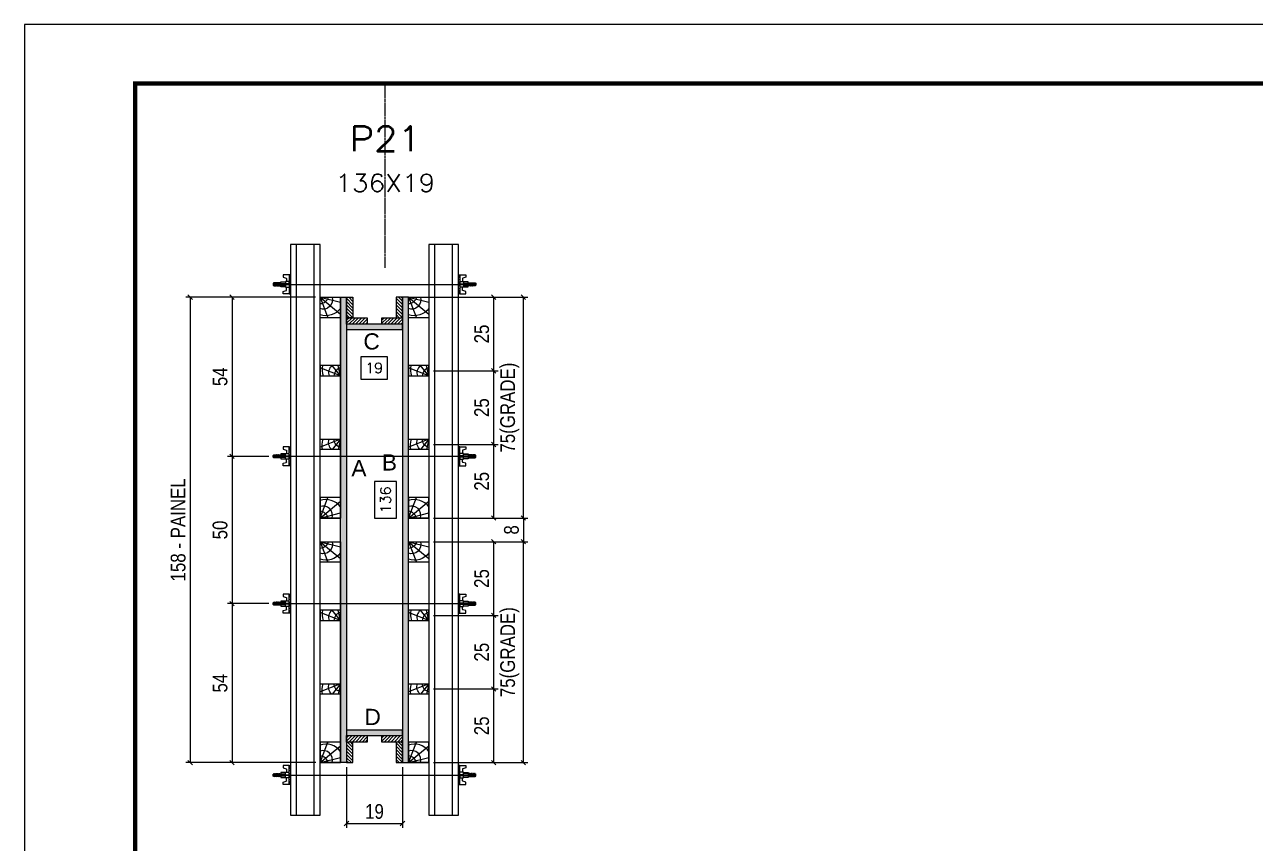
# Model space of a CAD drawing. Extents: x 808 to 7089, y -98 to 17032.
# Drawn here: x 5577 to 6412, y 13031 to 13587 of the extents above; entities that cross this region are included whole.
import ezdxf
from ezdxf.enums import TextEntityAlignment as Align

# ---------------------------------------------------------------- set-up
doc = ezdxf.new("R2010")
doc.units = 0
doc.linetypes.add('DASHED', pattern=[0.75, 0.5, -0.25])
doc.linetypes.add('HIDDEN', pattern=[0.375, 0.25, -0.125])
for name, color, linetype in [('CHAPA', 1, 'Continuous'), ('Cota Seção (2x)', 241, 'Continuous'), ('MEIO_PONT', 93, 'Continuous'), ('SARRAFO', 251, 'Continuous'), ('Texto de Titulo', 7, 'Continuous'), ('Texto Qtd Sarr', 242, 'Continuous'), ('TEXTO_GERAL', 7, 'Continuous')]:
    doc.layers.add(name, color=color, linetype=linetype)
for name, color, linetype, lineweight in [('Folhas', 255, 'Continuous', 9), ('Hachura', 251, 'Continuous', 9), ('Madeira', 126, 'Continuous', 18), ('Perfil Metálico', 224, 'Continuous', 18), ('SARRAFO DE PRESSAO', 251, 'DASHED', 9), ('Texto Seção', 7, 'Continuous', 15)]:
    doc.layers.add(name, color=color, linetype=linetype, lineweight=lineweight)
doc.styles.add('ARIAL', font='arial.ttf')
doc.styles.add('COTA TECNICA 2X', font='techl___.ttf', dxfattribs={"height": 10})
doc.styles.add('ROMANS', font='romans.shx')
doc.dimstyles.new('SECAO PILAR', dxfattribs={"dimtxt": 10, "dimasz": 3, "dimexe": 3, "dimexo": 3, "dimgap": 3, "dimtad": 1, "dimdec": 1, "dimlfac": 0.5, "dimzin": 12, "dimdsep": 46, "dimtxsty": 'COTA TECNICA 2X', "dimblk1": 'OBLIQUE', "dimblk2": 'OBLIQUE', "dimsah": 1, "dimcen": 0.9, "dimclrd": 256, "dimclre": 256, "dimclrt": 256, "dimadec": 1, "dimazin": 3, "dimtfac": 1, "dimtdec": 1, "dimtmove": 0, "dimatfit": 3, "dimfxl": 1, "dimtolj": 1, "dimtzin": 12, "dimarcsym": 0})
doc.dimstyles.new('SECÇÃO 2', dxfattribs={"dimtxt": 7, "dimasz": 6, "dimexe": 0.18, "dimexo": 2, "dimgap": -4, "dimtad": 3, "dimdec": 1, "dimlfac": 0.5, "dimzin": 12, "dimdsep": 46, "dimtxsty": 'ROMANS', "dimblk": 'ARCHTICK', "dimcen": 0.09, "dimse1": 1, "dimse2": 1, "dimsd1": 1, "dimsd2": 1, "dimclrd": 180, "dimclre": 5, "dimclrt": 1, "dimadec": 0, "dimazin": 3, "dimtfac": 1, "dimtdec": 1, "dimtofl": 0, "dimtmove": 0, "dimatfit": 3, "dimldrblk": 'ARCHTICK', "dimfxl": 1, "dimtolj": 1, "dimtzin": 0, "dimarcsym": 0})
pattern_1 = [(135, (-17096.1517, 22525.7029), (-1.12253202, -1.12253202), [])]

# ---------------------------------------------------------------- blocks, each defined once
blk = doc.blocks.new('9999999999')
at = {"layer": 'Folhas'}
blk.add_lwpolyline([(98138.98, 34190.21), (99623.98, 34190.21), (99623.98, 35240.21), (98138.98, 35240.21)], close=True, dxfattribs=at)
at = {"layer": 'Folhas', "color": 30, "const_width": 3}
blk.add_lwpolyline([(98213.98, 34230.21), (99583.98, 34230.21), (99583.98, 35200.21), (98213.98, 35200.21)], close=True, dxfattribs=at)
blk = doc.blocks.new('*D1420')
at = {"layer": 'Cota Seção (2x)', "color": 180, "lineweight": -2, "transparency": 16777216}
for p, q in [((5823.05, 13361.17), (5805.05, 13361.17)), ((5805.05, 13361.17), (5805.05, 13346.17)), ((5823.05, 13346.17), (5823.05, 13361.17)), ((5805.05, 13346.17), (5823.05, 13346.17))]:
    blk.add_line(p, q, dxfattribs=at)
at = {"layer": 'Defpoints', "color": 0, "transparency": 16777216}
for p in [(5795.26, 13362.43), (5833.26, 13362.43), (5795.26, 13342.17)]:
    blk.add_point(p, dxfattribs=at)
at = {"layer": 'Cota Seção (2x)', "color": 1, "transparency": 16777216, "insert": (5814.05, 13353.67), "char_height": 7, "attachment_point": 5, "style": 'ROMANS'}
blk.add_mtext('\\A1;19', dxfattribs=at)
blk = doc.blocks.new('_ArchTick')
at = {"color": 0, "linetype": 'ByBlock', "const_width": 0.15}
blk.add_lwpolyline([(-0.5, -0.5), (0.5, 0.5)], dxfattribs=at)
blk = doc.blocks.new('*D1421')
at = {"layer": 'Cota Seção (2x)', "color": 180, "lineweight": -2, "transparency": 16777216}
for p, q in [((5829.26, 13276.7), (5814.26, 13276.7)), ((5814.26, 13276.7), (5814.26, 13251.7)), ((5829.26, 13251.7), (5829.26, 13276.7)), ((5814.26, 13251.7), (5829.26, 13251.7))]:
    blk.add_line(p, q, dxfattribs=at)
at = {"layer": 'Defpoints', "color": 0, "transparency": 16777216}
for p in [(5795.26, 13379.75), (5795.26, 13107.75), (5833.26, 13107.75)]:
    blk.add_point(p, dxfattribs=at)
at = {"layer": 'Cota Seção (2x)', "color": 1, "transparency": 16777216, "insert": (5821.76, 13264.2), "char_height": 7, "attachment_point": 5, "rotation": 90, "style": 'ROMANS'}
blk.add_mtext('\\A1;136', dxfattribs=at)
blk = doc.blocks.new('_Oblique')
at = {"color": 0, "linetype": 'ByBlock', "lineweight": -2}
blk.add_line((-0.5, -0.5), (0.5, 0.5), dxfattribs=at)
blk = doc.blocks.new('*D1422')
at = {"layer": 'Cota Seção (2x)', "lineweight": -2, "transparency": 16777216}
for p, q in [((5774.27, 13401.75), (5686.1, 13401.75)), ((5689.1, 13401.75), (5689.1, 13085.75)), ((5774.31, 13085.75), (5686.1, 13085.75))]:
    blk.add_line(p, q, dxfattribs=at)
at = {"layer": 'Defpoints', "color": 0, "transparency": 16777216}
for p in [(5777.27, 13401.75), (5689.1, 13085.75), (5777.31, 13085.75)]:
    blk.add_point(p, dxfattribs=at)
at = {"layer": 'Cota Seção (2x)', "lineweight": -2, "transparency": 16777216, "xscale": 3, "yscale": 3, "zscale": 3}
for p, rotation in [((5689.1, 13401.75), 90), ((5689.1, 13085.75), 270)]:
    blk.add_blockref('_Oblique', p, dxfattribs=dict(at, rotation=rotation))
at = {"layer": 'Cota Seção (2x)', "transparency": 16777216, "insert": (5680.96, 13243.75), "char_height": 10, "attachment_point": 5, "rotation": 90, "style": 'COTA TECNICA 2X'}
blk.add_mtext('\\A1;158 - PAINEL', dxfattribs=at)
blk = doc.blocks.new('*D1423')
at = {"layer": 'Cota Seção (2x)', "lineweight": -2, "transparency": 16777216}
for p, q in [((5774.26, 13401.75), (5714.52, 13401.75)), ((5717.52, 13401.75), (5717.52, 13293.68)), ((5742.49, 13293.68), (5714.52, 13293.68))]:
    blk.add_line(p, q, dxfattribs=at)
at = {"layer": 'Defpoints', "color": 0, "transparency": 16777216}
for p in [(5777.26, 13401.75), (5717.52, 13293.68), (5745.49, 13293.68)]:
    blk.add_point(p, dxfattribs=at)
at = {"layer": 'Cota Seção (2x)', "lineweight": -2, "transparency": 16777216, "xscale": 3, "yscale": 3, "zscale": 3}
for p, rotation in [((5717.52, 13401.75), 90), ((5717.52, 13293.68), 270)]:
    blk.add_blockref('_Oblique', p, dxfattribs=dict(at, rotation=rotation))
at = {"layer": 'Cota Seção (2x)', "transparency": 16777216, "insert": (5709.41, 13347.72), "char_height": 10, "attachment_point": 5, "rotation": 90, "style": 'COTA TECNICA 2X'}
blk.add_mtext('\\A1;54', dxfattribs=at)
blk = doc.blocks.new('*D1424')
at = {"layer": 'Cota Seção (2x)', "lineweight": -2, "transparency": 16777216}
for p, q in [((5742.49, 13193.68), (5714.52, 13193.68)), ((5717.52, 13193.68), (5717.52, 13085.75)), ((5774.26, 13085.75), (5714.52, 13085.75))]:
    blk.add_line(p, q, dxfattribs=at)
at = {"layer": 'Defpoints', "color": 0, "transparency": 16777216}
for p in [(5745.49, 13193.68), (5717.52, 13085.75), (5777.26, 13085.75)]:
    blk.add_point(p, dxfattribs=at)
at = {"layer": 'Cota Seção (2x)', "lineweight": -2, "transparency": 16777216, "xscale": 3, "yscale": 3, "zscale": 3}
for p, rotation in [((5717.52, 13193.68), 90), ((5717.52, 13085.75), 270)]:
    blk.add_blockref('_Oblique', p, dxfattribs=dict(at, rotation=rotation))
at = {"layer": 'Cota Seção (2x)', "transparency": 16777216, "insert": (5709.41, 13139.72), "char_height": 10, "attachment_point": 5, "rotation": 90, "style": 'COTA TECNICA 2X'}
blk.add_mtext('\\A1;54', dxfattribs=at)
blk = doc.blocks.new('*D1425')
at = {"layer": 'Cota Seção (2x)', "lineweight": -2, "transparency": 16777216}
for p, q in [((5840.26, 13401.75), (5898.18, 13401.75)), ((5895.18, 13401.75), (5895.18, 13351.75)), ((5854.26, 13351.75), (5898.18, 13351.75))]:
    blk.add_line(p, q, dxfattribs=at)
at = {"layer": 'Defpoints', "color": 0, "transparency": 16777216}
for p in [(5837.26, 13401.75), (5851.26, 13351.75), (5895.18, 13351.75)]:
    blk.add_point(p, dxfattribs=at)
at = {"layer": 'Cota Seção (2x)', "lineweight": -2, "transparency": 16777216, "xscale": 3, "yscale": 3, "zscale": 3}
for p, rotation in [((5895.18, 13401.75), 90), ((5895.18, 13351.75), 270)]:
    blk.add_blockref('_Oblique', p, dxfattribs=dict(at, rotation=rotation))
at = {"layer": 'Cota Seção (2x)', "transparency": 16777216, "insert": (5887.07, 13376.75), "char_height": 10, "attachment_point": 5, "rotation": 90, "style": 'COTA TECNICA 2X'}
blk.add_mtext('\\A1;25', dxfattribs=at)
blk = doc.blocks.new('titulo1')
at = {"layer": 'Defpoints', "color": 252, "linetype": 'HIDDEN', "ltscale": 2}
blk.add_line((0, 0), (0, 125), dxfattribs=at)
at = {"layer": 'Defpoints', "style": 'ROMANS', "oblique": 15}
blk.add_attdef('FOLHA', text='', height=10, dxfattribs=at).set_placement((0, 15.58), align=Align.MIDDLE_CENTER)
at = {"layer": 'Texto Qtd Sarr', "color": 3, "style": 'ROMANS', "oblique": 15}
for tag, height, p in [('TITULO', 17, (0, 71.45)), ('SEÇÃO', 12, (0, 41.55))]:
    blk.add_attdef(tag, text='', height=height, dxfattribs=at).set_placement(p, align=Align.MIDDLE_CENTER)
blk = doc.blocks.new('C')
at = {"layer": 'Hachura', "color": 0}
for p, q in [((0, 3.22), (0, -3.22)), ((0.45, 3.22), (0, 3.22)), ((0.46, 3.16), (0, 3.16)), ((0.46, 3.05), (0, 3.05)), ((0.46, 2.88), (0, 2.88)), ((0, 2.75), (0, -1.16)), ((0.46, 2.65), (0, 2.65)), ((0.46, 2.23), (0, 2.23)), ((0.46, 1.51), (0, 1.51)), ((0.39, 0.49), (0.17, 0.49)), ((0.45, -3.23), (0.45, 3.22)), ((0.45, 3.22), (2.58, 3.22)), ((1.74, 0.97), (0.45, 0.97)), ((1.45, 0.1), (0.45, 0.1)), ((1.35, 1.94), (1.35, 0.96)), ((2.58, 2.39), (1.47, 2.09)), ((1.74, -0.97), (1.74, 0.97)), ((1.74, 0.97), (1.74, 0.84)), ((1.74, 0.97), (1.74, 0.84)), ((1.74, 0.84), (3.35, 0.84)), ((3.35, 0.45), (1.74, 0.45)), ((2.58, 3.22), (2.58, 2.39)), ((3.32, 0.84), (3.32, -0.84)), ((3.35, 0.84), (3.35, -0.84)), ((3.68, 0.45), (3.35, 0.45)), ((3.84, -0.52), (3.35, 0.45)), ((3.35, 0.06), (3.67, -0.57)), ((3.68, 0.45), (4.16, -0.52)), ((3.72, 0.5), (4.25, -0.57)), ((4.37, -0.55), (3.83, 0.53)), ((4.15, 0.45), (3.93, 0.45)), ((4.42, -0.52), (3.93, 0.45)), ((4.15, 0.45), (4.26, 0.45)), ((4.26, 0.45), (4.74, -0.52)), ((4.3, 0.5), (4.83, -0.57)), ((4.95, -0.55), (4.41, 0.53)), ((4.51, 0.45), (4.84, 0.45)), ((5, -0.52), (4.51, 0.45)), ((4.84, 0.45), (5.32, -0.52)), ((4.88, 0.5), (5.41, -0.57)), ((5.53, -0.55), (4.99, 0.53)), ((5.58, -0.52), (5.09, 0.45)), ((5.42, 0.45), (5.09, 0.45)), ((5.58, -0.52), (5.09, 0.45)), ((5.42, 0.45), (5.74, -0.19)), ((5.46, 0.5), (5.74, -0.07)), ((5.74, 0.19), (5.57, 0.53)), ((5.74, 0.32), (5.68, 0.45)), ((5.68, 0.45), (5.74, 0.45)), ((5.74, 0.45), (5.9, 0.29)), ((5.74, 0.45), (5.74, -0.52)), ((5.9, -0.36), (5.9, 0.29)), ((0.45, 0), (0, 0)), ((0.46, -1.52), (0, -1.52)), ((0.46, -2.23), (0, -2.23)), ((0.46, -2.65), (0, -2.65)), ((0.46, -2.88), (0, -2.88)), ((0.46, -3.05), (0, -3.05)), ((0.46, -3.16), (0, -3.16)), ((0, -3.22), (2.57, -3.22)), ((0.08, -0.48), (0.29, -0.48)), ((0.29, -0.48), (0.4, -0.48)), ((0.45, 0), (0.45, -0.97)), ((0.45, -0.16), (1.45, -0.16)), ((0.45, -0.65), (0.45, -0.32)), ((0.45, -3.23), (0.45, -0.65)), ((0.45, -0.97), (1.74, -0.97)), ((1.35, -1.94), (1.35, -0.97)), ((2.58, -2.39), (1.47, -2.1)), ((3.35, -0.32), (1.74, -0.32)), ((3.35, -0.84), (1.74, -0.84)), ((2.58, -3.23), (2.58, -2.39)), ((3.35, -0.07), (3.58, -0.52)), ((3.35, -0.52), (3.58, -0.52)), ((3.84, -0.52), (4.16, -0.52)), ((4.42, -0.52), (4.74, -0.52)), ((4.63, -0.52), (4.74, -0.52)), ((5, -0.52), (5.32, -0.52)), ((5.58, -0.52), (5.74, -0.52)), ((5.74, -0.52), (5.9, -0.36)), ((5.74, -0.52), (5.74, -0.52))]:
    blk.add_line(p, q, dxfattribs=at)
for centre, radius, start, end in [((1.52, 1.94), 0.161, 104.7436, 180), ((1.44, -0.03), 0.129, 272.695, 87.305), ((3.81, 0.39), 0.143, 25.5688, 154.4312), ((4.39, 0.39), 0.143, 25.5688, 154.4312), ((4.97, 0.39), 0.143, 25.5688, 154.4312), ((5.55, 0.39), 0.143, 25.5688, 154.4312), ((0.17, -0.37), 0.174, 221.744, 317.8592), ((1.52, -1.94), 0.161, 180, 255.2564), ((3.71, -0.4), 0.174, 222.1408, 318.256), ((4.29, -0.4), 0.174, 222.1408, 318.256), ((4.87, -0.4), 0.174, 222.1408, 318.256), ((5.45, -0.4), 0.174, 222.1408, 318.256), ((5.61, -0.4), 0.174, 317.8592, 318.256)]:
    blk.add_arc(centre, radius, start, end, dxfattribs=at)
blk = doc.blocks.new('*D1439')
at = {"layer": 'Cota Seção (2x)', "lineweight": -2, "transparency": 16777216}
for p, q in [((5742.49, 13293.68), (5714.52, 13293.68)), ((5717.52, 13293.68), (5717.52, 13193.68)), ((5742.49, 13193.68), (5714.52, 13193.68))]:
    blk.add_line(p, q, dxfattribs=at)
at = {"layer": 'Defpoints', "color": 0, "transparency": 16777216}
for p in [(5745.49, 13293.68), (5717.52, 13193.68), (5745.49, 13193.68)]:
    blk.add_point(p, dxfattribs=at)
at = {"layer": 'Cota Seção (2x)', "lineweight": -2, "transparency": 16777216, "xscale": 3, "yscale": 3, "zscale": 3}
for p, rotation in [((5717.52, 13293.68), 90), ((5717.52, 13193.68), 270)]:
    blk.add_blockref('_Oblique', p, dxfattribs=dict(at, rotation=rotation))
at = {"layer": 'Cota Seção (2x)', "transparency": 16777216, "insert": (5709.41, 13243.68), "char_height": 10, "attachment_point": 5, "rotation": 90, "style": 'COTA TECNICA 2X'}
blk.add_mtext('\\A1;50', dxfattribs=at)
blk = doc.blocks.new('PONTALETE')
at = {"layer": 'Madeira'}
for q in [(2.71, 7), (7, 5.76), (7, 1.74)]:
    blk.add_line((0, 0), q, dxfattribs=at)
blk.add_lwpolyline([(0, 0), (7, 0), (7, 7), (0, 7)], close=True, dxfattribs=at)
for centre, radius, start, end in [((2.04, 0.06), 6.23, 37.2818, 109.0913), ((1.09, 0.9), 3.19, 343.603, 109.9847), ((-0.21, -0.78), 3.09, 14.6322, 86.0383)]:
    blk.add_arc(centre, radius, start, end, dxfattribs=at)
blk = doc.blocks.new('MEIO PONTALETE')
at = {"layer": 'Madeira'}
for q in [(2.71, 7), (3.5, 2.88), (3.5, 0.87)]:
    blk.add_line((0, 0), q, dxfattribs=at)
blk.add_lwpolyline([(0, 0), (3.5, 0), (3.5, 7), (0, 7)], close=True, dxfattribs=at)
for centre, radius, start, end in [((2.04, 0.06), 6.23, 76.4499, 109.0913), ((1.09, 0.9), 3.19, 40.9063, 109.9847), ((-0.21, -0.78), 3.09, 14.6322, 86.0383)]:
    blk.add_arc(centre, radius, start, end, dxfattribs=at)
blk = doc.blocks.new('*D1440')
at = {"layer": 'Cota Seção (2x)', "lineweight": -2, "transparency": 16777216}
for p, q in [((5854.26, 13351.75), (5898.18, 13351.75)), ((5895.18, 13351.75), (5895.18, 13301.75)), ((5854.26, 13301.75), (5898.18, 13301.75))]:
    blk.add_line(p, q, dxfattribs=at)
at = {"layer": 'Defpoints', "color": 0, "transparency": 16777216}
for p in [(5851.26, 13351.75), (5851.26, 13301.75), (5895.18, 13301.75)]:
    blk.add_point(p, dxfattribs=at)
at = {"layer": 'Cota Seção (2x)', "lineweight": -2, "transparency": 16777216, "xscale": 3, "yscale": 3, "zscale": 3}
for p, rotation in [((5895.18, 13351.75), 90), ((5895.18, 13301.75), 270)]:
    blk.add_blockref('_Oblique', p, dxfattribs=dict(at, rotation=rotation))
at = {"layer": 'Cota Seção (2x)', "transparency": 16777216, "insert": (5887.07, 13326.75), "char_height": 10, "attachment_point": 5, "rotation": 90, "style": 'COTA TECNICA 2X'}
blk.add_mtext('\\A1;25', dxfattribs=at)
blk = doc.blocks.new('*D1441')
at = {"layer": 'Cota Seção (2x)', "lineweight": -2, "transparency": 16777216}
for p, q in [((5854.26, 13301.75), (5898.18, 13301.75)), ((5895.18, 13301.75), (5895.18, 13251.75)), ((5854.26, 13251.75), (5898.18, 13251.75))]:
    blk.add_line(p, q, dxfattribs=at)
at = {"layer": 'Defpoints', "color": 0, "transparency": 16777216}
for p in [(5851.26, 13301.75), (5851.26, 13251.75), (5895.18, 13251.75)]:
    blk.add_point(p, dxfattribs=at)
at = {"layer": 'Cota Seção (2x)', "lineweight": -2, "transparency": 16777216, "xscale": 3, "yscale": 3, "zscale": 3}
for p, rotation in [((5895.18, 13301.75), 90), ((5895.18, 13251.75), 270)]:
    blk.add_blockref('_Oblique', p, dxfattribs=dict(at, rotation=rotation))
at = {"layer": 'Cota Seção (2x)', "transparency": 16777216, "insert": (5887.07, 13276.75), "char_height": 10, "attachment_point": 5, "rotation": 90, "style": 'COTA TECNICA 2X'}
blk.add_mtext('\\A1;25', dxfattribs=at)
blk = doc.blocks.new('*D1442')
at = {"layer": 'Cota Seção (2x)', "lineweight": -2, "transparency": 16777216}
for p, q in [((5854.26, 13235.75), (5898.18, 13235.75)), ((5895.18, 13235.75), (5895.18, 13185.75)), ((5854.26, 13185.75), (5898.18, 13185.75))]:
    blk.add_line(p, q, dxfattribs=at)
at = {"layer": 'Defpoints', "color": 0, "transparency": 16777216}
for p in [(5851.26, 13235.75), (5851.26, 13185.75), (5895.18, 13185.75)]:
    blk.add_point(p, dxfattribs=at)
at = {"layer": 'Cota Seção (2x)', "lineweight": -2, "transparency": 16777216, "xscale": 3, "yscale": 3, "zscale": 3}
for p, rotation in [((5895.18, 13235.75), 90), ((5895.18, 13185.75), 270)]:
    blk.add_blockref('_Oblique', p, dxfattribs=dict(at, rotation=rotation))
at = {"layer": 'Cota Seção (2x)', "transparency": 16777216, "insert": (5887.07, 13210.75), "char_height": 10, "attachment_point": 5, "rotation": 90, "style": 'COTA TECNICA 2X'}
blk.add_mtext('\\A1;25', dxfattribs=at)
blk = doc.blocks.new('*D1443')
at = {"layer": 'Cota Seção (2x)', "lineweight": -2, "transparency": 16777216}
for p, q in [((5854.26, 13185.75), (5898.18, 13185.75)), ((5895.18, 13185.75), (5895.18, 13135.75)), ((5854.26, 13135.75), (5898.18, 13135.75))]:
    blk.add_line(p, q, dxfattribs=at)
at = {"layer": 'Defpoints', "color": 0, "transparency": 16777216}
for p in [(5851.26, 13185.75), (5851.26, 13135.75), (5895.18, 13135.75)]:
    blk.add_point(p, dxfattribs=at)
at = {"layer": 'Cota Seção (2x)', "lineweight": -2, "transparency": 16777216, "xscale": 3, "yscale": 3, "zscale": 3}
for p, rotation in [((5895.18, 13185.75), 90), ((5895.18, 13135.75), 270)]:
    blk.add_blockref('_Oblique', p, dxfattribs=dict(at, rotation=rotation))
at = {"layer": 'Cota Seção (2x)', "transparency": 16777216, "insert": (5887.07, 13160.75), "char_height": 10, "attachment_point": 5, "rotation": 90, "style": 'COTA TECNICA 2X'}
blk.add_mtext('\\A1;25', dxfattribs=at)
blk = doc.blocks.new('*D1444')
at = {"layer": 'Cota Seção (2x)', "lineweight": -2, "transparency": 16777216}
for p, q in [((5854.26, 13135.75), (5898.18, 13135.75)), ((5895.18, 13135.75), (5895.18, 13085.75)), ((5854.25, 13085.75), (5898.18, 13085.75))]:
    blk.add_line(p, q, dxfattribs=at)
at = {"layer": 'Defpoints', "color": 0, "transparency": 16777216}
for p in [(5851.26, 13135.75), (5851.25, 13085.75), (5895.18, 13085.75)]:
    blk.add_point(p, dxfattribs=at)
at = {"layer": 'Cota Seção (2x)', "lineweight": -2, "transparency": 16777216, "xscale": 3, "yscale": 3, "zscale": 3}
for p, rotation in [((5895.18, 13135.75), 90), ((5895.18, 13085.75), 270)]:
    blk.add_blockref('_Oblique', p, dxfattribs=dict(at, rotation=rotation))
at = {"layer": 'Cota Seção (2x)', "transparency": 16777216, "insert": (5887.07, 13110.75), "char_height": 10, "attachment_point": 5, "rotation": 90, "style": 'COTA TECNICA 2X'}
blk.add_mtext('\\A1;25', dxfattribs=at)
blk = doc.blocks.new('*D1445')
at = {"layer": 'Cota Seção (2x)', "lineweight": -2, "transparency": 16777216}
for p, q in [((5854.23, 13235.75), (5918.38, 13235.75)), ((5915.38, 13085.75), (5915.38, 13235.75)), ((5854.25, 13085.75), (5918.38, 13085.75))]:
    blk.add_line(p, q, dxfattribs=at)
at = {"layer": 'Defpoints', "color": 0, "transparency": 16777216}
for p in [(5851.23, 13235.75), (5915.38, 13235.75), (5851.25, 13085.75)]:
    blk.add_point(p, dxfattribs=at)
at = {"layer": 'Cota Seção (2x)', "lineweight": -2, "transparency": 16777216, "xscale": 3, "yscale": 3, "zscale": 3}
for p, rotation in [((5915.38, 13235.75), 90), ((5915.38, 13085.75), 270)]:
    blk.add_blockref('_Oblique', p, dxfattribs=dict(at, rotation=rotation))
at = {"layer": 'Cota Seção (2x)', "transparency": 16777216, "insert": (5906.16, 13160.75), "char_height": 10, "attachment_point": 5, "rotation": 90, "style": 'COTA TECNICA 2X'}
blk.add_mtext('\\A1;75(GRADE)', dxfattribs=at)
blk = doc.blocks.new('*D1446')
at = {"layer": 'Cota Seção (2x)', "lineweight": -2, "transparency": 16777216}
for p, q in [((5854.26, 13401.75), (5918.38, 13401.75)), ((5915.38, 13251.75), (5915.38, 13401.75)), ((5854.26, 13251.75), (5918.38, 13251.75))]:
    blk.add_line(p, q, dxfattribs=at)
at = {"layer": 'Defpoints', "color": 0, "transparency": 16777216}
for p in [(5851.26, 13401.75), (5915.38, 13401.75), (5851.26, 13251.75)]:
    blk.add_point(p, dxfattribs=at)
at = {"layer": 'Cota Seção (2x)', "lineweight": -2, "transparency": 16777216, "xscale": 3, "yscale": 3, "zscale": 3}
for p, rotation in [((5915.38, 13401.75), 90), ((5915.38, 13251.75), 270)]:
    blk.add_blockref('_Oblique', p, dxfattribs=dict(at, rotation=rotation))
at = {"layer": 'Cota Seção (2x)', "transparency": 16777216, "insert": (5906.16, 13326.75), "char_height": 10, "attachment_point": 5, "rotation": 90, "style": 'COTA TECNICA 2X'}
blk.add_mtext('\\A1;75(GRADE)', dxfattribs=at)
blk = doc.blocks.new('*D1447')
at = {"layer": 'Cota Seção (2x)', "lineweight": -2, "transparency": 16777216}
for p, q in [((5795.26, 13082.75), (5795.26, 13041.45)), ((5833.26, 13082.75), (5833.26, 13041.45)), ((5795.26, 13044.45), (5833.26, 13044.45))]:
    blk.add_line(p, q, dxfattribs=at)
at = {"layer": 'Defpoints', "color": 0, "transparency": 16777216}
for p in [(5795.26, 13085.75), (5833.26, 13085.75), (5833.26, 13044.45)]:
    blk.add_point(p, dxfattribs=at)
at = {"layer": 'Cota Seção (2x)', "lineweight": -2, "transparency": 16777216, "xscale": 3, "yscale": 3, "zscale": 3, "rotation": 180}
blk.add_blockref('_Oblique', (5795.26, 13044.45), dxfattribs=at)
at = {"layer": 'Cota Seção (2x)', "lineweight": -2, "transparency": 16777216, "xscale": 3, "yscale": 3, "zscale": 3}
blk.add_blockref('_Oblique', (5833.26, 13044.45), dxfattribs=at)
at = {"layer": 'Cota Seção (2x)', "transparency": 16777216, "insert": (5814.26, 13052.54), "char_height": 10, "attachment_point": 5, "style": 'COTA TECNICA 2X'}
blk.add_mtext('\\A1;19', dxfattribs=at)
blk = doc.blocks.new('*D1448')
at = {"layer": 'Cota Seção (2x)', "lineweight": -2, "transparency": 16777216}
for p, q in [((5854.26, 13251.75), (5918.38, 13251.75)), ((5915.38, 13251.75), (5915.38, 13235.75)), ((5854.26, 13235.75), (5918.38, 13235.75))]:
    blk.add_line(p, q, dxfattribs=at)
at = {"layer": 'Defpoints', "color": 0, "transparency": 16777216}
for p in [(5851.26, 13251.75), (5851.26, 13235.75), (5915.38, 13235.75)]:
    blk.add_point(p, dxfattribs=at)
at = {"layer": 'Cota Seção (2x)', "lineweight": -2, "transparency": 16777216, "xscale": 3, "yscale": 3, "zscale": 3}
for p, rotation in [((5915.38, 13251.75), 90), ((5915.38, 13235.75), 270)]:
    blk.add_blockref('_Oblique', p, dxfattribs=dict(at, rotation=rotation))
at = {"layer": 'Cota Seção (2x)', "transparency": 16777216, "insert": (5907.28, 13243.75), "char_height": 10, "attachment_point": 5, "rotation": 90, "style": 'COTA TECNICA 2X'}
blk.add_mtext('\\A1;8', dxfattribs=at)

msp = doc.modelspace()

# ---------------------------------------------------------------- hatches: boundary and pattern name
at = {"layer": 'Hachura'}
h = msp.add_hatch(color=256, dxfattribs=at)
h.dxf.hatch_style = 1
h.paths.add_polyline_path([(5795.26, 13085.75), (5791.26, 13085.75), (5791.26, 13401.75), (5795.26, 13401.75)])
h = msp.add_hatch(dxfattribs=at)
h.set_pattern_fill('ANSI31', color=256, scale=0.5, angle=90, style=0)
h.set_pattern_definition(pattern_1)
h.paths.add_polyline_path([(5795.26, 13387.75), (5799.66, 13387.75), (5799.66, 13401.75), (5795.26, 13401.75)])
h = msp.add_hatch(dxfattribs=at)
h.set_pattern_fill('ANSI31', color=256, scale=0.5, angle=90, style=0)
h.set_pattern_definition(pattern_1)
h.paths.add_polyline_path([(5833.26, 13387.75), (5828.86, 13387.75), (5828.86, 13401.75), (5833.26, 13401.75)])
h = msp.add_hatch(color=256, dxfattribs=at)
h.dxf.hatch_style = 1
h.paths.add_polyline_path([(5833.26, 13085.75), (5837.26, 13085.75), (5837.26, 13401.75), (5833.26, 13401.75)])
h = msp.add_hatch(dxfattribs=at)
h.set_pattern_fill('ANSI31', color=256, scale=0.5, angle=540, style=0)
h.set_pattern_definition([(225, (-3693.6954, -9541.6571), (1.12253202, -1.12253202), [])])
h.paths.add_polyline_path([(5795.26, 13387.75), (5795.26, 13383.35), (5809.26, 13383.35), (5809.26, 13387.75)])
h = msp.add_hatch(color=256, dxfattribs=at)
h.dxf.hatch_style = 1
h.paths.add_polyline_path([(5795.26, 13383.35), (5795.26, 13379.75), (5833.26, 13379.75), (5833.26, 13383.35)])
h = msp.add_hatch(dxfattribs=at)
h.set_pattern_fill('ANSI31', color=256, scale=0.5, angle=540, style=0)
h.set_pattern_definition([(225, (-3669.6954, -9541.6571), (1.12253202, -1.12253202), [])])
h.paths.add_polyline_path([(5819.26, 13387.75), (5819.26, 13383.35), (5833.26, 13383.35), (5833.26, 13387.75)])
h = msp.add_hatch(color=256, dxfattribs=at)
h.dxf.hatch_style = 1
h.paths.add_polyline_path([(5795.26, 13107.75), (5795.26, 13104.15), (5833.26, 13104.15), (5833.26, 13107.75)])
h = msp.add_hatch(dxfattribs=at)
h.set_pattern_fill('ANSI31', color=256, scale=0.5, angle=540, style=0)
h.set_pattern_definition([(225, (-3693.6954, -9825.2571), (1.12253202, -1.12253202), [])])
h.paths.add_polyline_path([(5795.26, 13104.15), (5795.26, 13099.75), (5809.26, 13099.75), (5809.26, 13104.15)])
h = msp.add_hatch(dxfattribs=at)
h.set_pattern_fill('ANSI31', color=256, scale=0.5, angle=90, style=0)
h.set_pattern_definition([(135, (-17096.1517, 22588.7029), (-1.12253202, -1.12253202), [])])
h.paths.add_polyline_path([(5795.26, 13099.75), (5799.66, 13099.75), (5799.66, 13085.75), (5795.26, 13085.75)])
h = msp.add_hatch(dxfattribs=at)
h.set_pattern_fill('ANSI31', color=256, scale=0.5, angle=540, style=0)
h.set_pattern_definition([(225, (-3669.6954, -9825.2571), (1.12253202, -1.12253202), [])])
h.paths.add_polyline_path([(5819.26, 13104.15), (5819.26, 13099.75), (5833.26, 13099.75), (5833.26, 13104.15)])
h = msp.add_hatch(dxfattribs=at)
h.set_pattern_fill('ANSI31', color=256, scale=0.5, angle=90, style=0)
h.set_pattern_definition([(135, (-17096.1517, 22223.7029), (-1.12253202, -1.12253202), [])])
h.paths.add_polyline_path([(5833.26, 13085.75), (5828.86, 13085.75), (5828.86, 13099.75), (5833.26, 13099.75)])

# ---------------------------------------------------------------- linework, layer by layer
at = {"layer": 'CHAPA'}
for points in [[(5795.26, 13085.75), (5791.26, 13085.75), (5791.26, 13401.75), (5795.26, 13401.75)], [(5833.26, 13085.75), (5837.26, 13085.75), (5837.26, 13401.75), (5833.26, 13401.75)], [(5795.26, 13383.35), (5795.26, 13379.75), (5833.26, 13379.75), (5833.26, 13383.35)], [(5795.26, 13107.75), (5795.26, 13104.15), (5833.26, 13104.15), (5833.26, 13107.75)]]:
    msp.add_lwpolyline(points, close=True, dxfattribs=at)
at = {"layer": 'Hachura'}
for p, q in [((5746.49, 13410.44), (5878.23, 13410.44)), ((5746.49, 13293.75), (5878.23, 13293.75)), ((5746.49, 13193.75), (5878.23, 13193.75)), ((5746.49, 13077.36), (5878.23, 13077.36))]:
    msp.add_line(p, q, dxfattribs=at)
at = {"layer": 'Madeira'}
for points in [[(5777.26, 13401.75), (5791.26, 13401.75), (5791.26, 13251.75), (5777.26, 13251.75)], [(5837.26, 13401.75), (5851.26, 13401.75), (5851.26, 13251.75), (5837.26, 13251.75)], [(5777.26, 13235.75), (5791.26, 13235.75), (5791.26, 13085.75), (5777.26, 13085.75)], [(5837.26, 13235.75), (5851.26, 13235.75), (5851.26, 13085.75), (5837.26, 13085.75)]]:
    msp.add_lwpolyline(points, close=True, dxfattribs=at)
at = {"layer": 'MEIO_PONT'}
for points in [[(5791.26, 13085.75), (5777.26, 13085.75), (5777.26, 13085.75), (5791.26, 13085.75)], [(5851.26, 13085.75), (5837.26, 13085.75), (5837.26, 13085.75), (5851.26, 13085.75)]]:
    msp.add_lwpolyline(points, close=True, dxfattribs=at)
at = {"layer": 'Perfil Metálico'}
for p, q in [((5761.26, 13050.03), (5761.26, 13437.47)), ((5773.26, 13050.03), (5773.26, 13437.47)), ((5855.2, 13050.03), (5855.2, 13437.47)), ((5867.2, 13050.03), (5867.2, 13437.47))]:
    msp.add_line(p, q, dxfattribs=at)
for points in [[(5777.26, 13437.47), (5757.26, 13437.47), (5757.32, 13050.03), (5777.32, 13050.03)], [(5851.26, 13050.03), (5871.26, 13050.03), (5871.2, 13437.47), (5851.2, 13437.47)]]:
    msp.add_lwpolyline(points, close=True, dxfattribs=at)
at = {"layer": 'SARRAFO'}
for points in [[(5799.66, 13401.75), (5799.66, 13387.75), (5795.26, 13387.75), (5795.26, 13401.75)], [(5799.66, 13401.75), (5799.66, 13387.75), (5795.26, 13387.75), (5795.26, 13401.75)], [(5828.86, 13401.75), (5828.86, 13387.75), (5833.26, 13387.75), (5833.26, 13401.75)], [(5828.86, 13401.75), (5828.86, 13387.75), (5833.26, 13387.75), (5833.26, 13401.75)], [(5809.26, 13383.35), (5795.26, 13383.35), (5795.26, 13387.75), (5809.26, 13387.75)], [(5809.26, 13383.35), (5795.26, 13383.35), (5795.26, 13387.75), (5809.26, 13387.75)], [(5833.26, 13383.35), (5819.26, 13383.35), (5819.26, 13387.75), (5833.26, 13387.75)], [(5833.26, 13383.35), (5819.26, 13383.35), (5819.26, 13387.75), (5833.26, 13387.75)], [(5809.26, 13099.75), (5795.26, 13099.75), (5795.26, 13104.15), (5809.26, 13104.15)], [(5809.26, 13099.75), (5795.26, 13099.75), (5795.26, 13104.15), (5809.26, 13104.15)], [(5799.66, 13085.75), (5799.66, 13099.75), (5795.26, 13099.75), (5795.26, 13085.75)], [(5799.66, 13085.75), (5799.66, 13099.75), (5795.26, 13099.75), (5795.26, 13085.75)], [(5833.26, 13099.75), (5819.26, 13099.75), (5819.26, 13104.15), (5833.26, 13104.15)], [(5833.26, 13099.75), (5819.26, 13099.75), (5819.26, 13104.15), (5833.26, 13104.15)], [(5828.86, 13099.75), (5828.86, 13085.75), (5833.26, 13085.75), (5833.26, 13099.75)], [(5828.86, 13099.75), (5828.86, 13085.75), (5833.26, 13085.75), (5833.26, 13099.75)]]:
    msp.add_lwpolyline(points, close=True, dxfattribs=at)

# ---------------------------------------------------------------- block references
at = {"layer": 'Hachura', "linetype": 'Continuous', "yscale": 2, "zscale": 2, "rotation": 180}
for p, xscale in [((5757.29, 13410.44), 2), ((5871.23, 13410.43), -2)]:
    msp.add_blockref('C', p, dxfattribs=dict(at, xscale=xscale))
at = {"layer": 'Hachura', "linetype": 'Continuous', "yscale": 2, "zscale": 2}
for p, xscale in [((5757.29, 13293.75), -2), ((5871.23, 13293.76), 2), ((5757.29, 13193.75), -2), ((5871.23, 13193.76), 2), ((5757.29, 13077.36), -2), ((5871.23, 13077.37), 2)]:
    msp.add_blockref('C', p, dxfattribs=dict(at, xscale=xscale))
at = {"layer": 'MEIO_PONT'}
for name, p, xscale, yscale, zscale, rotation in [('PONTALETE', (5777.26, 13401.75), -2, 2, 2, 180), ('PONTALETE', (5837.26, 13401.75), -2, 2, 2, 180), ('MEIO PONTALETE', (5791.26, 13348.25), 1.999999997962732, 1.999999997962732, 1.999999997962732, 89.99999999999997), ('MEIO PONTALETE', (5851.26, 13348.25), 1.999999997962732, 1.999999997962732, 1.999999997962732, 89.99999999999997), ('MEIO PONTALETE', (5791.26, 13305.25), -1.999999997962732, 1.999999997962732, 1.999999997962732, 90), ('MEIO PONTALETE', (5851.26, 13305.25), -1.999999997962732, 1.999999997962732, 1.999999997962732, 90), ('PONTALETE', (5777.26, 13235.75), -2, 2, 2, 180), ('PONTALETE', (5837.26, 13235.75), -2, 2, 2, 180), ('MEIO PONTALETE', (5791.26, 13182.25), 1.999999997962732, 1.999999997962732, 1.999999997962732, 89.99999999999997), ('MEIO PONTALETE', (5851.26, 13182.25), 1.999999997962732, 1.999999997962732, 1.999999997962732, 89.99999999999997), ('MEIO PONTALETE', (5791.26, 13139.25), -1.999999997962732, 1.999999997962732, 1.999999997962732, 90), ('MEIO PONTALETE', (5851.26, 13139.25), -1.999999997962732, 1.999999997962732, 1.999999997962732, 90)]:
    msp.add_blockref(name, p, dxfattribs=dict(at, xscale=xscale, yscale=yscale, zscale=zscale, rotation=rotation))
at = {"layer": 'MEIO_PONT', "xscale": 2, "yscale": 2, "zscale": 2}
for p in [(5777.26, 13251.75), (5837.26, 13251.75), (5777.26, 13085.75), (5837.26, 13085.75)]:
    msp.add_blockref('PONTALETE', p, dxfattribs=at)
at = {"layer": 'SARRAFO DE PRESSAO', "color": 6, "linetype": 'ByBlock'}
msp.add_blockref('9999999999', (-92562.31, -21653.45), dxfattribs=at)
at = {"layer": 'Texto Seção'}
ref = msp.add_blockref('titulo1', (5821.58, 13421.75), dxfattribs=at)
ref.add_attrib('TITULO', 'P21', dxfattribs={"layer": 'Texto de Titulo', "color": 7, "height": 17, "style": 'ROMANS', "width": 1.1}).set_placement((5821.58, 13509.25), align=Align.MIDDLE_CENTER)
ref.add_attrib('SEÇÃO', '136X19', dxfattribs={"layer": 'Texto de Titulo', "color": 7, "height": 12, "style": 'ROMANS', "width": 1.1}).set_placement((5821.58, 13479.25), align=Align.MIDDLE_CENTER)

# ---------------------------------------------------------------- texts
at = {"layer": 'TEXTO_GERAL', "style": 'ARIAL'}
for s, p in [('C', (5812.28, 13371.71)), ('A', (5803.7, 13285.65)), ('B', (5824.41, 13289.56)), ('D', (5813.03, 13116.79))]:
    msp.add_text(s, height=11, dxfattribs=at).set_placement(p, align=Align.MIDDLE_CENTER)

# ---------------------------------------------------------------- dimensions: what is measured, and where the dimension line sits
at = {"layer": 'Cota Seção (2x)', "color": 241}
for base, p1, p2, text, picture, middle in [((5689.1, 13085.75), (5777.27, 13401.75), (5777.31, 13085.75), '<> - PAINEL', '*D1422', (5680.96, 13243.75)), ((5915.38, 13401.75), (5851.26, 13251.75), (5851.26, 13401.75), '<>(GRADE)', '*D1446', (5906.16, 13326.75)), ((5915.38, 13235.75), (5851.25, 13085.75), (5851.23, 13235.75), '<>(GRADE)', '*D1445', (5906.16, 13160.75))]:
    dim = msp.add_linear_dim(base=base, p1=p1, p2=p2, angle=270, text=text, dimstyle='SECAO PILAR', dxfattribs=at)
    dim.commit()
    dim.dimension.update_dxf_attribs({"geometry": picture, "text_midpoint": middle})
for base, p1, p2, picture, middle in [((5717.52, 13293.68), (5777.26, 13401.75), (5745.49, 13293.68), '*D1423', (5709.41, 13347.72)), ((5895.18, 13351.75), (5837.26, 13401.75), (5851.26, 13351.75), '*D1425', (5887.07, 13376.75)), ((5895.18, 13301.75), (5851.26, 13351.75), (5851.26, 13301.75), '*D1440', (5887.07, 13326.75)), ((5895.18, 13251.75), (5851.26, 13301.75), (5851.26, 13251.75), '*D1441', (5887.07, 13276.75)), ((5717.52, 13193.68), (5745.49, 13293.68), (5745.49, 13193.68), '*D1439', (5709.41, 13243.68)), ((5915.38, 13235.75), (5851.26, 13251.75), (5851.26, 13235.75), '*D1448', (5907.28, 13243.75)), ((5895.18, 13185.75), (5851.26, 13235.75), (5851.26, 13185.75), '*D1442', (5887.07, 13210.75)), ((5717.52, 13085.75), (5745.49, 13193.68), (5777.26, 13085.75), '*D1424', (5709.41, 13139.72)), ((5895.18, 13135.75), (5851.26, 13185.75), (5851.26, 13135.75), '*D1443', (5887.07, 13160.75)), ((5895.18, 13085.75), (5851.26, 13135.75), (5851.25, 13085.75), '*D1444', (5887.07, 13110.75))]:
    dim = msp.add_linear_dim(base=base, p1=p1, p2=p2, angle=270, dimstyle='SECAO PILAR', dxfattribs=at)
    dim.commit()
    dim.dimension.update_dxf_attribs({"geometry": picture, "text_midpoint": middle})
for base, p1, p2, angle, picture, middle in [((5833.26, 13107.75), (5795.26, 13379.75), (5795.26, 13107.75), 270, '*D1421', (5833.26, 13264.2)), ((5795.26, 13342.17), (5833.26, 13362.43), (5795.26, 13362.43), 180, '*D1420', (5814.05, 13342.17))]:
    dim = msp.add_linear_dim(base=base, p1=p1, p2=p2, angle=angle, dimstyle='SECÇÃO 2', dxfattribs=at)
    dim.commit()
    dim.dimension.update_dxf_attribs({"geometry": picture, "text_midpoint": middle, "dimtype": 160})
dim = msp.add_linear_dim(base=(5833.26, 13044.45), p1=(5795.26, 13085.75), p2=(5833.26, 13085.75), dimstyle='SECAO PILAR', dxfattribs=at)
dim.commit()
dim.dimension.update_dxf_attribs({"geometry": '*D1447', "text_midpoint": (5814.26, 13052.54)})

doc.saveas('drawing.dxf')
